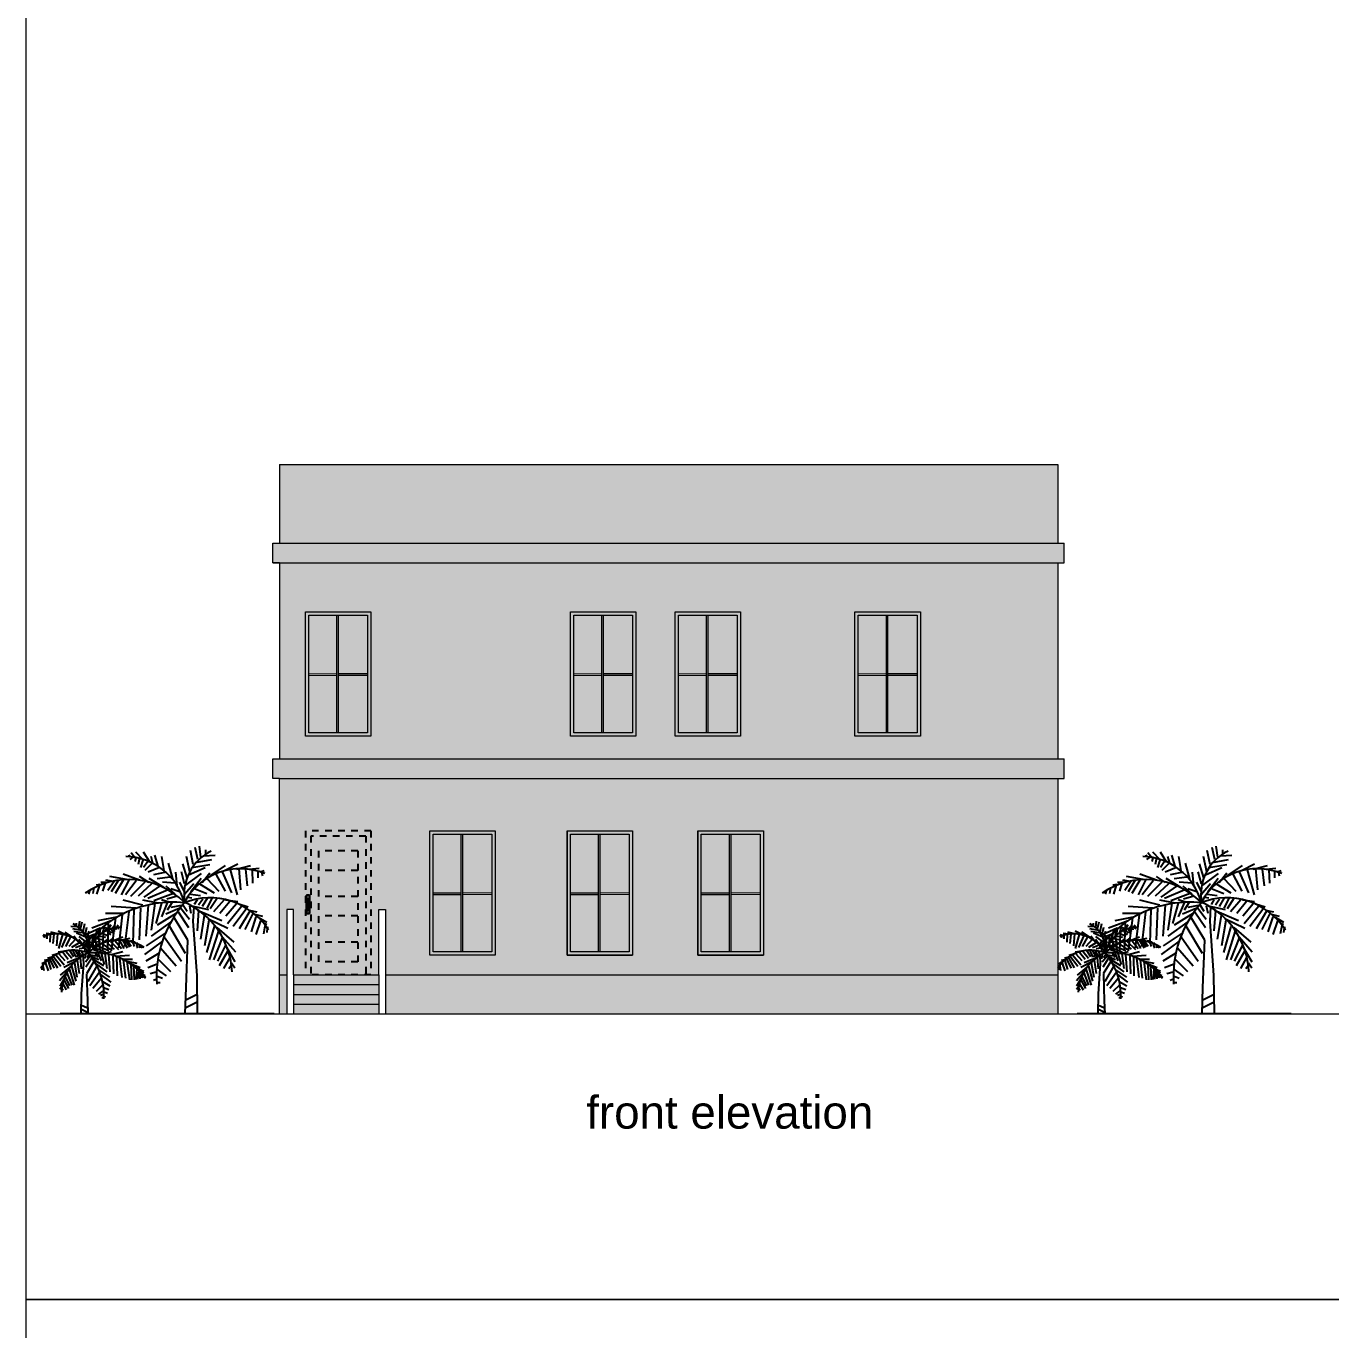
# Model space of a CAD drawing. Header units: inches. Extents: x -179 to 300, y 123 to 718.
# Drawn here: x -179.09 to -159.14, y 167.82 to 187.76 of the extents above; entities that cross this region are included whole.
import ezdxf

# ---------------------------------------------------------------- set-up
doc = ezdxf.new("R2010")
doc.units = ezdxf.units.IN
doc.header["$MEASUREMENT"] = 0
doc.linetypes.add('DASHED2', pattern=[0.375, 0.25, -0.125])
for name, color, linetype in [('BN', 1, 'Continuous'), ('DR', 32, 'Continuous'), ('WALL', 7, 'Continuous')]:
    doc.layers.add(name, color=color, linetype=linetype)
doc.layers.add('LINE', color=250, linetype='Continuous', lineweight=30)
doc.layers.add('SHADE', color=250, linetype='Continuous', lineweight=5)
doc.styles.get("Standard").update_dxf_attribs({"font": 'arial.ttf'})

# ---------------------------------------------------------------- blocks, each defined once
blk = doc.blocks.new('A$C0CB14089')
at = {"layer": 'LINE'}
for points in [[(0.016, 1.21, 1), (0.025, 1.21, 1)], [(0.052, 1.21, 1), (0.06, 1.21, 1)], [(0.016, 0.944, 1), (0.025, 0.944, 1)]]:
    blk.add_hatch(color=256, dxfattribs=at).paths.add_polyline_path(points)
h = blk.add_hatch(color=256, dxfattribs=at)
edge = h.paths.add_edge_path()
edge.add_ellipse((0.056, 0.944), major_axis=(-0.00285, 0.00285), ratio=1, start_angle=45, end_angle=225, ccw=False)
edge.add_ellipse((0.056, 0.944), major_axis=(-0.00285, 0.00285), ratio=1, start_angle=-135, end_angle=45, ccw=False)
at = {"layer": 'DR', "linetype": 'DASHED2', "ltscale": 0.3}
for p, q in [((1, 2.2), (0, 2.2)), ((0, 2.2), (0, 0)), ((1, 2.2), (1, 0)), ((0.92, 2.12), (0.08, 2.12)), ((0.08, 2.12), (0.08, 0)), ((0.92, 2.12), (0.92, 0)), ((0.8, 1.895), (0.2, 1.895)), ((0.2, 1.895), (0.2, 0.2)), ((0.8, 1.895), (0.8, 0.2)), ((0.8, 1.595), (0.2, 1.595)), ((0.8, 1.195), (0.2, 1.195)), ((0.8, 0.9), (0.2, 0.9)), ((0.8, 0.5), (0.2, 0.5)), ((0.8, 0.2), (0.2, 0.2)), ((1, 0), (0, 0))]:
    blk.add_line(p, q, dxfattribs=at)
at = {"layer": 'LINE'}
for p, q in [((0.062, 1.216), (0.014, 1.216)), ((0.014, 1.216), (0.014, 0.938)), ((0.062, 0.938), (0.062, 1.216)), ((0.014, 0.938), (0.062, 0.938))]:
    blk.add_line(p, q, dxfattribs=at)
at = {"layer": 'LINE', "color": 180}
blk.add_line((0.038, 1.175), (0.038, 1.022), dxfattribs=at)
at = {"layer": 'LINE'}
for centre in [(0.02, 1.21), (0.056, 1.21), (0.02, 0.944), (0.056, 0.944)]:
    blk.add_circle(centre, 0.00403, dxfattribs=at)
at = {"layer": 'LINE', "color": 180}
blk.add_circle((0.038, 0.998), 0.0144, dxfattribs=at)
blk = doc.blocks.new('A$C353D2B1A')
at = {"layer": 'BN', "color": 3}
for p, q in [((1.366, 2.398), (1.351, 2.436)), ((1.409, 2.398), (1.359, 2.361)), ((1.438, 2.389), (1.38, 2.463)), ((1.562, 2.361), (1.453, 2.473)), ((1.67, 2.315), (1.569, 2.473)), ((1.714, 2.305), (1.685, 2.408)), ((1.794, 2.259), (1.743, 2.426)), ((1.888, 2.194), (1.852, 2.408)), ((2.279, 2.175), (2.228, 2.408)), ((2.33, 2.287), (2.286, 2.501)), ((2.402, 2.361), (2.359, 2.547)), ((2.446, 2.398), (2.424, 2.566)), ((2.489, 2.417), (2.663, 2.426)), ((2.518, 2.51), (2.518, 2.445)), ((1.453, 2.389), (1.438, 2.333)), ((1.511, 2.389), (1.489, 2.287)), ((1.562, 2.352), (1.525, 2.24)), ((1.634, 2.333), (1.569, 2.24)), ((1.692, 2.296), (1.591, 2.194)), ((1.815, 2.24), (1.641, 2.166)), ((2.018, 2.064), (1.953, 2.305)), ((2.236, 2.082), (2.17, 2.296)), ((2.257, 2.129), (2.511, 2.24)), ((2.308, 2.24), (2.584, 2.287)), ((2.366, 2.315), (2.613, 2.361)), ((2.591, 2.11), (2.823, 2.268)), ((2.808, 2.194), (3.011, 2.296)), ((2.895, 2.203), (3.004, 1.822)), ((2.99, 2.213), (3.207, 2.268)), ((3.026, 2.222), (3.055, 1.897)), ((3.127, 2.213), (3.156, 1.962)), ((3.185, 2.213), (3.337, 2.231)), ((3.229, 2.203), (3.236, 1.999)), ((1.018, 2.008), (0.916, 2.008)), ((0.982, 1.999), (0.945, 1.878)), ((1.112, 2.027), (0.996, 2.045)), ((1.119, 2.027), (1.025, 1.887)), ((1.308, 2.055), (1.054, 2.101)), ((1.185, 2.045), (1.076, 1.869)), ((1.257, 2.045), (1.134, 1.841)), ((1.344, 2.045), (1.228, 1.822)), ((1.511, 2.045), (1.257, 2.138)), ((1.46, 2.036), (1.293, 1.822)), ((1.591, 2.017), (1.373, 1.794)), ((1.649, 2.008), (1.511, 2.101)), ((1.881, 1.934), (1.656, 2.073)), ((1.917, 2.166), (1.721, 2.129)), ((1.975, 2.092), (1.779, 2.064)), ((2.055, 1.999), (1.859, 2.017)), ((2.083, 1.962), (2.062, 2.166)), ((2.199, 1.869), (2.127, 2.017)), ((2.199, 1.989), (2.149, 2.175)), ((2.453, 2.147), (2.214, 1.971)), ((2.453, 2.073), (2.294, 1.869)), ((2.468, 2.008), (2.584, 2.157)), ((2.54, 2.073), (2.721, 1.878)), ((2.678, 2.138), (2.816, 1.878)), ((2.772, 2.175), (2.917, 1.85)), ((3.316, 2.175), (3.316, 2.082)), ((3.352, 2.175), (3.417, 2.194)), ((3.374, 2.166), (3.388, 2.11)), ((0.743, 1.878), (0.728, 1.832)), ((0.808, 1.934), (0.793, 1.841)), ((0.902, 1.98), (0.844, 1.971)), ((0.895, 1.971), (0.851, 1.832)), ((1.692, 1.989), (1.489, 1.804)), ((1.815, 1.952), (1.576, 1.785)), ((1.946, 1.897), (1.634, 1.766)), ((2.026, 1.841), (1.728, 1.729)), ((2.055, 1.832), (1.917, 1.952)), ((2.083, 1.804), (1.924, 1.757)), ((2.127, 1.869), (1.989, 1.915)), ((2.337, 1.989), (2.192, 1.822)), ((2.286, 1.832), (2.439, 1.813)), ((2.359, 1.915), (2.54, 1.841)), ((2.424, 1.989), (2.649, 1.85)), ((1.453, 1.618), (1.076, 1.646)), ((1.562, 1.664), (1.257, 1.739)), ((1.424, 1.599), (1.409, 1.079)), ((1.525, 1.618), (1.504, 1.135)), ((1.794, 1.692), (1.562, 1.739)), ((1.641, 1.664), (1.605, 1.19)), ((1.743, 1.692), (1.685, 1.283)), ((1.844, 1.692), (1.757, 1.385)), ((1.96, 1.711), (1.844, 1.748)), ((1.931, 1.701), (1.844, 1.488)), ((2.127, 1.618), (1.91, 1.525)), ((2.004, 1.701), (1.931, 1.59)), ((2.178, 1.664), (1.989, 1.627)), ((2.142, 1.618), (2.272, 1.451)), ((2.178, 1.664), (2.236, 1.571)), ((2.25, 1.785), (2.308, 1.776)), ((2.272, 1.655), (2.294, 1.543)), ((2.301, 1.655), (2.562, 1.599)), ((2.337, 1.636), (2.326, 1.419)), ((2.388, 1.748), (2.344, 1.674)), ((2.475, 1.757), (2.41, 1.664)), ((2.547, 1.776), (2.468, 1.646)), ((2.62, 1.776), (2.54, 1.618)), ((2.7, 1.776), (2.591, 1.608)), ((2.801, 1.748), (2.642, 1.562)), ((2.888, 1.72), (2.736, 1.534)), ((2.823, 1.748), (3.011, 1.72)), ((2.99, 1.683), (2.83, 1.497)), ((3.069, 1.646), (2.852, 1.376)), ((3.149, 1.618), (2.939, 1.339)), ((3.026, 1.683), (3.171, 1.636)), ((0.583, 1.325), (0.595, 1.419)), ((0.608, 1.304), (0.632, 1.408)), ((1.076, 1.423), (0.779, 1.311)), ((1.156, 1.478), (0.873, 1.423)), ((1.279, 1.534), (0.989, 1.534)), ((1.141, 1.469), (1.076, 0.967)), ((1.243, 1.516), (1.185, 1.014)), ((1.344, 1.562), (1.279, 1.032)), ((1.997, 1.413), (1.685, 1.19)), ((2.076, 1.543), (1.779, 1.358)), ((2.04, 1.469), (2.243, 1.135)), ((2.098, 1.562), (2.257, 1.32)), ((2.41, 1.581), (2.388, 1.274)), ((2.395, 1.59), (2.765, 1.432)), ((2.497, 1.506), (2.439, 1.144)), ((2.569, 1.432), (2.504, 1.042)), ((2.555, 1.46), (2.859, 1.311)), ((3.193, 1.571), (3.033, 1.302)), ((3.243, 1.534), (3.12, 1.293)), ((3.178, 1.59), (3.301, 1.562)), ((3.287, 1.488), (3.214, 1.255)), ((3.265, 1.525), (3.388, 1.497)), ((3.359, 1.423), (3.287, 1.218)), ((3.323, 1.478), (3.453, 1.404)), ((0.073, 1.199), (0.037, 1.21)), ((0.167, 1.22), (0.082, 1.23)), ((0.094, 1.199), (0.094, 1.147)), ((0.143, 1.215), (0.139, 1.1)), ((0.277, 1.22), (0.155, 1.251)), ((0.2, 1.22), (0.183, 1.079)), ((0.257, 1.225), (0.241, 1.042)), ((0.379, 1.21), (0.265, 1.267)), ((0.33, 1.215), (0.269, 1)), ((0.4, 1.199), (0.318, 1.016)), ((0.502, 1.163), (0.371, 1.251)), ((0.559, 1.335), (0.461, 1.34)), ((0.628, 1.278), (0.489, 1.304)), ((0.661, 1.236), (0.506, 1.262)), ((0.542, 1.387), (0.542, 1.351)), ((0.689, 1.173), (0.546, 1.236)), ((0.648, 1.262), (0.673, 1.382)), ((0.677, 1.199), (0.705, 1.33)), ((0.909, 1.311), (0.685, 1.209)), ((0.815, 1.218), (0.685, 1.162)), ((0.701, 1.147), (0.738, 1.267)), ((0.722, 1.095), (0.75, 1.199)), ((0.822, 1.218), (0.851, 0.995)), ((0.824, 1.136), (0.86, 1.272)), ((0.873, 1.265), (0.902, 0.977)), ((0.897, 1.21), (0.917, 1.33)), ((0.938, 1.236), (1.036, 1.194)), ((0.96, 1.348), (0.945, 0.967)), ((0.95, 1.246), (0.979, 1.34)), ((0.995, 1.272), (1.011, 1.33)), ((1.007, 1.267), (1.064, 1.21)), ((1.032, 1.385), (1.018, 0.967)), ((1.019, 1.278), (1.076, 1.366)), ((1.04, 1.288), (1.076, 1.236)), ((1.08, 1.304), (1.142, 1.366)), ((1.08, 1.298), (1.101, 1.236)), ((1.109, 1.319), (1.121, 1.262)), ((1.142, 1.319), (1.15, 1.288)), ((1.15, 1.319), (1.182, 1.361)), ((1.166, 1.325), (1.195, 1.304)), ((1.191, 1.325), (1.199, 1.345)), ((1.917, 1.246), (1.612, 1.042)), ((1.96, 1.348), (2.207, 0.93)), ((2.649, 1.339), (2.533, 0.939)), ((2.714, 1.274), (2.576, 0.828)), ((2.692, 1.32), (2.953, 1.097)), ((3.403, 1.395), (3.453, 1.367)), ((3.424, 1.348), (3.403, 1.227)), ((3.461, 1.311), (3.453, 1.246)), ((3.461, 1.32), (3.482, 1.32)), ((0.061, 1.194), (0.053, 1.163)), ((0.453, 1.178), (0.375, 1.032)), ((0.53, 1.142), (0.428, 1.032)), ((0.595, 1.095), (0.469, 1.016)), ((0.571, 1.105), (0.506, 1.189)), ((0.632, 1.053), (0.53, 1.011)), ((0.579, 1.183), (0.714, 1.084)), ((0.579, 1.142), (0.669, 1.027)), ((0.673, 1.006), (0.587, 0.995)), ((0.692, 1.079), (0.634, 1.032)), ((0.644, 1.095), (0.726, 1)), ((0.75, 1.144), (0.648, 1.088)), ((0.706, 1.088), (0.692, 1.023)), ((0.722, 1.027), (0.762, 1.11)), ((0.743, 1.125), (0.743, 1.023)), ((0.762, 1.027), (0.84, 1.053)), ((0.787, 1.079), (0.799, 1.194)), ((0.793, 1.19), (0.793, 1.004)), ((0.803, 1.1), (0.913, 1.11)), ((0.803, 1.006), (0.881, 1.074)), ((0.82, 1.011), (0.987, 0.948)), ((0.848, 1.152), (0.958, 1.136)), ((0.864, 1.042), (1.04, 0.969)), ((0.881, 1.194), (0.991, 1.173)), ((0.901, 1.063), (1.027, 1.142)), ((0.938, 1.074), (1.072, 0.98)), ((1.007, 1.095), (1.121, 0.99)), ((1.032, 1.105), (1.109, 1.157)), ((1.064, 1.11), (1.187, 0.985)), ((1.109, 1.126), (1.252, 1.178)), ((1.138, 1.121), (1.231, 1)), ((1.203, 1.126), (1.268, 1)), ((1.223, 1.131), (1.366, 1.157)), ((1.252, 1.126), (1.321, 1.011)), ((1.293, 1.126), (1.354, 1.027)), ((1.329, 1.115), (1.382, 1.037)), ((1.333, 1.115), (1.399, 1.126)), ((1.386, 1.105), (1.443, 1.105)), ((1.407, 1.1), (1.427, 1.032)), ((1.452, 1.089), (1.484, 1.084)), ((1.456, 1.084), (1.48, 1.006)), ((1.505, 1.063), (1.513, 1.011)), ((1.541, 1.032), (1.549, 1.006)), ((1.859, 1.116), (1.583, 0.912)), ((1.83, 1.014), (2.069, 0.735)), ((1.888, 1.181), (2.149, 0.809)), ((2.772, 1.162), (2.642, 0.828)), ((2.823, 1.051), (2.7, 0.809)), ((2.772, 1.181), (2.975, 0.949)), ((2.837, 1.023), (2.968, 0.8)), ((0.09, 0.807), (0.016, 0.765)), ((0.122, 0.833), (0.053, 0.818)), ((0.171, 0.87), (0.102, 0.854)), ((0.11, 0.812), (0.151, 0.682)), ((0.135, 0.838), (0.204, 0.703)), ((0.163, 0.859), (0.253, 0.708)), ((0.257, 0.922), (0.175, 0.896)), ((0.188, 0.885), (0.306, 0.729)), ((0.232, 0.901), (0.355, 0.75)), ((0.371, 0.959), (0.265, 0.943)), ((0.277, 0.922), (0.367, 0.818)), ((0.334, 0.943), (0.42, 0.838)), ((0.383, 0.959), (0.473, 0.854)), ((0.612, 0.87), (0.404, 0.781)), ((0.44, 0.974), (0.502, 0.88)), ((0.485, 0.974), (0.53, 0.885)), ((0.665, 0.906), (0.518, 0.875)), ((0.526, 0.974), (0.571, 0.901)), ((0.555, 0.823), (0.587, 0.619)), ((0.567, 0.964), (0.603, 0.912)), ((0.603, 0.865), (0.616, 0.692)), ((0.616, 0.959), (0.64, 0.917)), ((0.644, 0.896), (0.65, 0.774)), ((0.693, 0.98), (0.661, 0.974)), ((0.681, 0.906), (0.669, 0.844)), ((0.754, 0.885), (0.681, 0.791)), ((0.779, 0.854), (0.689, 0.718)), ((0.811, 0.802), (0.697, 0.614)), ((0.734, 0.912), (0.701, 0.859)), ((0.734, 0.912), (0.84, 0.891)), ((0.762, 0.885), (0.885, 0.833)), ((0.787, 0.99), (0.877, 0.964)), ((0.791, 0.844), (0.958, 0.739)), ((0.832, 0.933), (0.873, 0.87)), ((0.856, 0.938), (0.921, 0.959)), ((0.873, 0.933), (0.921, 0.812)), ((0.921, 0.927), (0.97, 0.755)), ((0.95, 0.927), (1.08, 0.953)), ((0.979, 0.927), (1.011, 0.697)), ((1.036, 0.912), (1.056, 0.645)), ((1.08, 0.912), (1.252, 0.953)), ((1.101, 0.885), (1.113, 0.614)), ((1.142, 0.885), (1.354, 0.901)), ((1.158, 0.875), (1.166, 0.582)), ((1.203, 0.854), (1.24, 0.556)), ((1.24, 0.838), (1.403, 0.838)), ((1.26, 0.828), (1.293, 0.546)), ((1.309, 0.807), (1.468, 0.776)), ((1.317, 0.802), (1.354, 0.52)), ((1.808, 0.93), (1.605, 0.809)), ((1.794, 0.837), (1.982, 0.651)), ((2.859, 0.967), (2.729, 0.735)), ((2.888, 0.865), (2.794, 0.698)), ((0.012, 0.718), (0, 0.718)), ((0.012, 0.713), (0.016, 0.676)), ((0.045, 0.76), (0.016, 0.744)), ((0.033, 0.734), (0.045, 0.666)), ((0.069, 0.776), (0.11, 0.661)), ((0.4, 0.64), (0.285, 0.509)), ((0.444, 0.718), (0.298, 0.593)), ((0.522, 0.797), (0.351, 0.713)), ((0.4, 0.629), (0.473, 0.441)), ((0.432, 0.692), (0.51, 0.441)), ((0.469, 0.729), (0.534, 0.504)), ((0.514, 0.781), (0.55, 0.561)), ((0.856, 0.734), (0.718, 0.499)), ((0.897, 0.64), (0.75, 0.431)), ((0.836, 0.77), (1.011, 0.645)), ((0.881, 0.676), (1.052, 0.561)), ((0.913, 0.603), (1.068, 0.488)), ((1.354, 0.776), (1.521, 0.713)), ((1.378, 0.755), (1.386, 0.52)), ((1.419, 0.734), (1.427, 0.52)), ((1.447, 0.713), (1.574, 0.655)), ((1.468, 0.687), (1.452, 0.525)), ((1.496, 0.661), (1.48, 0.535)), ((1.5, 0.661), (1.574, 0.629)), ((1.513, 0.645), (1.513, 0.54)), ((1.537, 0.619), (1.594, 0.588)), ((1.541, 0.608), (1.541, 0.551)), ((1.779, 0.763), (1.634, 0.707)), ((1.765, 0.642), (1.67, 0.614)), ((1.765, 0.689), (1.917, 0.586)), ((2.91, 0.744), (2.874, 0.689)), ((2.917, 0.781), (2.968, 0.707)), ((0.363, 0.551), (0.289, 0.425)), ((0.318, 0.415), (0.289, 0.373)), ((0.334, 0.462), (0.387, 0.368)), ((0.351, 0.52), (0.424, 0.389)), ((0.371, 0.567), (0.44, 0.431)), ((0.93, 0.546), (0.795, 0.389)), ((0.95, 0.446), (0.844, 0.342)), ((0.942, 0.499), (1.056, 0.431)), ((0.958, 0.405), (1.04, 0.373)), ((1.562, 0.588), (1.57, 0.551)), ((1.57, 0.582), (1.602, 0.556)), ((1.772, 0.531), (1.721, 0.512)), ((1.772, 0.484), (1.823, 0.484)), ((1.779, 0.577), (1.859, 0.549)), ((0.322, 0.394), (0.342, 0.363)), ((0.966, 0.363), (0.881, 0.305)), ((0.958, 0.3), (0.913, 0.284)), ((0.962, 0.248), (0.934, 0.248)), ((0.962, 0.274), (0.991, 0.263)), ((0.966, 0.337), (1.019, 0.321)), ((2.39, 0.296), (2.209, 0.207)), ((0.614, 0.142), (0.716, 0.092)), ((0.614, 0.077), (0.716, 0.026)), ((2.39, 0.18), (2.209, 0.09))]:
    blk.add_line(p, q, dxfattribs=at)
at = {"layer": 'BN'}
blk.add_line((3.568, 0), (0.297, 0), dxfattribs=at)
at = {"layer": 'BN', "color": 3}
for points in [[(2.326, 1.418), (2.383, 0.591), (2.391, 0)], [(2.242, 1.129), (2.216, 0.404), (2.202, 0)], [(0.651, 0.773), (0.619, 0.308), (0.614, 0)], [(0.698, 0.61), (0.712, 0.203), (0.719, 0)]]:
    blk.add_lwpolyline(points, dxfattribs=at)
for centre, radius, start, end in [((1.277, 1.456), 0.952, 16.118, 88.5968), ((2.928, 1.826), 0.739, 115.8877, 189.715), ((3.052, 1.25), 0.971, 67.4695, 152.3288), ((1.349, 0.847), 1.207, 45.6787, 123.8073), ((2.019, -0.001), 1.711, 84.1773, 144.0122), ((3.467, 0.569), 1.699, 138.6215, 183.8057), ((2.584, 0.712), 1.064, 32.4678, 111.6169), ((1.697, 0.587), 1.228, 2.5867, 66.2408), ((0.242, 0.679), 0.546, 27.6712, 112.5305), ((0.312, 1.003), 0.416, 350.285, 64.1123), ((1.24, 0.794), 0.536, 91.4032, 163.882), ((1.2, 0.452), 0.679, 56.1927, 134.3213), ((0.505, 0.376), 0.599, 68.3831, 147.5322), ((1.004, 0.305), 0.691, 113.7592, 177.4133), ((0.823, -0.025), 0.963, 35.9878, 95.8227), ((0.009, 0.296), 0.956, 356.1943, 41.3785)]:
    blk.add_arc(centre, radius, start, end, dxfattribs=at)

msp = doc.modelspace()

# ---------------------------------------------------------------- hatches: boundary and pattern name
at = {"lineweight": 0, "true_color": 0xcecce6}
h = msp.add_hatch(color=254, dxfattribs=at)
h.dxf.hatch_style = 1
h.paths.add_polyline_path([(-175.21705, 179.55299), (-175.21705, 176.55299), (-163.31705, 176.55299), (-163.31705, 179.55299)])
h.paths.add_polyline_path([(-170.76705, 178.80299), (-169.76705, 178.80299), (-169.76705, 176.90299), (-170.76705, 176.90299)], flags=16)
h.paths.add_polyline_path([(-170.71705, 178.75299), (-169.81705, 178.75299), (-169.81705, 176.95299), (-170.71705, 176.95299)], flags=0)
h.paths.add_polyline_path([(-173.81705, 176.90299), (-174.81705, 176.90299), (-174.81705, 178.80299), (-173.81705, 178.80299)], flags=16)
h.paths.add_polyline_path([(-173.86705, 176.95299), (-174.76705, 176.95299), (-174.76705, 178.75299), (-173.86705, 178.75299)], flags=0)
h.paths.add_polyline_path([(-169.16705, 178.80299), (-168.16705, 178.80299), (-168.16705, 176.90299), (-169.16705, 176.90299)], flags=16)
h.paths.add_polyline_path([(-169.11705, 178.75299), (-168.21705, 178.75299), (-168.21705, 176.95299), (-169.11705, 176.95299)], flags=0)
h.paths.add_polyline_path([(-166.41705, 178.80299), (-165.41705, 178.80299), (-165.41705, 176.90299), (-166.41705, 176.90299)], flags=16)
h.paths.add_polyline_path([(-166.36705, 178.75299), (-165.46705, 178.75299), (-165.46705, 176.95299), (-166.36705, 176.95299)], flags=0)
h.paths.add_polyline_path([(-175.21705, 176.25299), (-175.21705, 173.25299), (-175.1015, 173.25299), (-175.1015, 174.25299), (-175.0015, 174.25299), (-175.0015, 173.25299), (-174.81706, 173.25299), (-174.81706, 175.45299), (-173.81706, 175.45299), (-173.81706, 173.25299), (-173.69499, 173.25299), (-173.69499, 174.25299), (-173.59499, 174.25299), (-173.59499, 173.25299), (-163.31705, 173.25299), (-163.31705, 176.25299)])
h.paths.add_polyline_path([(-167.81705, 173.55299), (-168.81705, 173.55299), (-168.81705, 175.45299), (-167.81705, 175.45299)], flags=16)
h.paths.add_polyline_path([(-167.86705, 173.60299), (-168.76705, 173.60299), (-168.76705, 175.40299), (-167.86705, 175.40299)], flags=0)
h.paths.add_polyline_path([(-169.81705, 173.55299), (-170.81705, 173.55299), (-170.81705, 175.45299), (-169.81705, 175.45299)], flags=16)
h.paths.add_polyline_path([(-169.86705, 173.60299), (-170.76705, 173.60299), (-170.76705, 175.40299), (-169.86705, 175.40299)], flags=0)
h.paths.add_polyline_path([(-171.91705, 173.55299), (-172.91705, 173.55299), (-172.91705, 175.45299), (-171.91705, 175.45299)], flags=16)
h.paths.add_polyline_path([(-171.96705, 173.60299), (-172.86705, 173.60299), (-172.86705, 175.40299), (-171.96705, 175.40299)], flags=0)
h.paths.add_polyline_path([(-163.31705, 179.85299), (-163.31705, 181.05299), (-175.21705, 181.05299), (-175.21705, 179.85299)])
at = {"lineweight": 0}
h = msp.add_hatch(dxfattribs=at)
h.set_pattern_fill('AR-B816C', color=34, scale=0.008)
h.set_pattern_definition([(0, (-26.7144, -0.502345), (0.064, 0.064), [0.125, -0.003]), (0, (-26.7784, -0.499345), (0.064, 0.064), [0.125, -0.003]), (90, (-26.7144, -0.502345), (-0.064, 0.064), [-0.067, 0.061]), (90, (-26.7174, -0.502345), (-0.064, 0.064), [-0.067, 0.061])])
h.paths.add_polyline_path([(-175.31705, 179.85299), (-175.31705, 179.55299), (-175.21705, 179.55299), (-163.31705, 179.55299), (-163.21705, 179.55299), (-163.21705, 179.85299)])
h.paths.add_polyline_path([(-175.31705, 176.55299), (-175.31705, 176.25299), (-175.21705, 176.25299), (-163.31705, 176.25299), (-163.21705, 176.25299), (-163.21705, 176.55299)])
h = msp.add_hatch(color=34, dxfattribs=at)
h.dxf.hatch_style = 1
h.paths.add_polyline_path([(-174.81705, 176.90299), (-173.81705, 176.90299), (-173.81705, 178.80299), (-174.81705, 178.80299)])
h.paths.add_polyline_path([(-174.76705, 176.95299), (-173.86705, 176.95299), (-173.86705, 178.75299), (-174.76705, 178.75299)], flags=16)
h.paths.add_polyline_path([(-174.31705, 176.95299), (-173.86705, 176.95299), (-173.86705, 178.75299), (-174.31705, 178.75299)], flags=16)
h = msp.add_hatch(color=34, dxfattribs=at)
h.dxf.hatch_style = 1
h.paths.add_polyline_path([(-173.86705, 177.86037), (-174.31705, 177.85668), (-174.31705, 177.83168), (-173.86705, 177.83537)])
h.paths.add_polyline_path([(-174.31705, 178.75299), (-174.34205, 178.75299), (-174.34205, 176.95299), (-174.31705, 176.95299)])
h.paths.add_polyline_path([(-174.34205, 177.85647), (-174.76705, 177.85299), (-174.76705, 177.82798), (-174.34205, 177.83147)])
h = msp.add_hatch(color=3, dxfattribs=at)
h.dxf.hatch_style = 1
h.set_gradient(color1=(173, 221, 247))
h.paths.add_polyline_path([(-174.34205, 178.75299), (-174.76705, 178.75299), (-174.76705, 177.85299), (-174.34205, 177.85647)])
h.paths.add_polyline_path([(-173.86705, 178.75299), (-174.31705, 178.75299), (-174.31705, 177.85668), (-173.86705, 177.86037)])
h.paths.add_polyline_path([(-174.34205, 177.83147), (-174.76705, 177.82798), (-174.76705, 176.95299), (-174.34205, 176.95299)])
h.paths.add_polyline_path([(-173.86705, 177.83537), (-174.31705, 177.83168), (-174.31705, 176.95299), (-173.86705, 176.95299)])
h = msp.add_hatch(color=34, dxfattribs=at)
h.dxf.hatch_style = 1
h.paths.add_polyline_path([(-170.76705, 176.90299), (-169.76705, 176.90299), (-169.76705, 178.80299), (-170.76705, 178.80299)])
h.paths.add_polyline_path([(-170.71705, 176.95299), (-169.81705, 176.95299), (-169.81705, 178.75299), (-170.71705, 178.75299)], flags=16)
h.paths.add_polyline_path([(-170.26705, 176.95299), (-169.81705, 176.95299), (-169.81705, 178.75299), (-170.26705, 178.75299)], flags=16)
h = msp.add_hatch(color=34, dxfattribs=at)
h.dxf.hatch_style = 1
h.paths.add_polyline_path([(-169.81705, 177.86037), (-170.26705, 177.85668), (-170.26705, 177.83168), (-169.81705, 177.83537)])
h.paths.add_polyline_path([(-170.26705, 178.75299), (-170.29205, 178.75299), (-170.29205, 176.95299), (-170.26705, 176.95299)])
h.paths.add_polyline_path([(-170.29205, 177.85647), (-170.71705, 177.85299), (-170.71705, 177.82798), (-170.29205, 177.83147)])
h = msp.add_hatch(color=3, dxfattribs=at)
h.dxf.hatch_style = 1
h.set_gradient(color1=(173, 221, 247))
h.paths.add_polyline_path([(-170.29205, 178.75299), (-170.71705, 178.75299), (-170.71705, 177.85299), (-170.29205, 177.85647)])
h.paths.add_polyline_path([(-169.81705, 178.75299), (-170.26705, 178.75299), (-170.26705, 177.85668), (-169.81705, 177.86037)])
h.paths.add_polyline_path([(-170.29205, 177.83147), (-170.71705, 177.82798), (-170.71705, 176.95299), (-170.29205, 176.95299)])
h.paths.add_polyline_path([(-169.81705, 177.83537), (-170.26705, 177.83168), (-170.26705, 176.95299), (-169.81705, 176.95299)])
h = msp.add_hatch(color=34, dxfattribs=at)
h.dxf.hatch_style = 1
h.paths.add_polyline_path([(-169.16705, 176.90299), (-168.16705, 176.90299), (-168.16705, 178.80299), (-169.16705, 178.80299)])
h.paths.add_polyline_path([(-169.11705, 176.95299), (-168.21705, 176.95299), (-168.21705, 178.75299), (-169.11705, 178.75299)], flags=16)
h.paths.add_polyline_path([(-168.66705, 176.95299), (-168.21705, 176.95299), (-168.21705, 178.75299), (-168.66705, 178.75299)], flags=16)
h = msp.add_hatch(color=34, dxfattribs=at)
h.dxf.hatch_style = 1
h.paths.add_polyline_path([(-168.21705, 177.86037), (-168.66705, 177.85668), (-168.66705, 177.83168), (-168.21705, 177.83537)])
h.paths.add_polyline_path([(-168.66705, 178.75299), (-168.69205, 178.75299), (-168.69205, 176.95299), (-168.66705, 176.95299)])
h.paths.add_polyline_path([(-168.69205, 177.85647), (-169.11705, 177.85299), (-169.11705, 177.82798), (-168.69205, 177.83147)])
h = msp.add_hatch(color=3, dxfattribs=at)
h.dxf.hatch_style = 1
h.set_gradient(color1=(173, 221, 247))
h.paths.add_polyline_path([(-168.69205, 178.75299), (-169.11705, 178.75299), (-169.11705, 177.85299), (-168.69205, 177.85647)])
h.paths.add_polyline_path([(-168.21705, 178.75299), (-168.66705, 178.75299), (-168.66705, 177.85668), (-168.21705, 177.86037)])
h.paths.add_polyline_path([(-168.69205, 177.83147), (-169.11705, 177.82798), (-169.11705, 176.95299), (-168.69205, 176.95299)])
h.paths.add_polyline_path([(-168.21705, 177.83537), (-168.66705, 177.83168), (-168.66705, 176.95299), (-168.21705, 176.95299)])
h = msp.add_hatch(color=34, dxfattribs=at)
h.dxf.hatch_style = 1
h.paths.add_polyline_path([(-166.41705, 176.90299), (-165.41705, 176.90299), (-165.41705, 178.80299), (-166.41705, 178.80299)])
h.paths.add_polyline_path([(-166.36705, 176.95299), (-165.46705, 176.95299), (-165.46705, 178.75299), (-166.36705, 178.75299)], flags=16)
h.paths.add_polyline_path([(-165.91705, 176.95299), (-165.46705, 176.95299), (-165.46705, 178.75299), (-165.91705, 178.75299)], flags=16)
h = msp.add_hatch(color=34, dxfattribs=at)
h.dxf.hatch_style = 1
h.paths.add_polyline_path([(-165.46705, 177.86037), (-165.91705, 177.85668), (-165.91705, 177.83168), (-165.46705, 177.83537)])
h.paths.add_polyline_path([(-165.91705, 178.75299), (-165.94205, 178.75299), (-165.94205, 176.95299), (-165.91705, 176.95299)])
h.paths.add_polyline_path([(-165.94205, 177.85647), (-166.36705, 177.85299), (-166.36705, 177.82798), (-165.94205, 177.83147)])
h = msp.add_hatch(color=3, dxfattribs=at)
h.dxf.hatch_style = 1
h.set_gradient(color1=(173, 221, 247))
h.paths.add_polyline_path([(-165.94205, 178.75299), (-166.36705, 178.75299), (-166.36705, 177.85299), (-165.94205, 177.85647)])
h.paths.add_polyline_path([(-165.46705, 178.75299), (-165.91705, 178.75299), (-165.91705, 177.85668), (-165.46705, 177.86037)])
h.paths.add_polyline_path([(-165.94205, 177.83147), (-166.36705, 177.82798), (-166.36705, 176.95299), (-165.94205, 176.95299)])
h.paths.add_polyline_path([(-165.46705, 177.83537), (-165.91705, 177.83168), (-165.91705, 176.95299), (-165.46705, 176.95299)])
h = msp.add_hatch(color=34, dxfattribs=at)
h.dxf.hatch_style = 1
h.paths.add_polyline_path([(-173.81706, 175.45299), (-174.81706, 175.45299), (-174.81706, 173.25299), (-174.73706, 173.25299), (-174.73706, 175.37299), (-173.89706, 175.37299), (-173.89706, 173.25299), (-173.81706, 173.25299)])
h.paths.add_polyline_path([(-174.75479, 174.46928), (-174.75479, 174.19138), (-174.80297, 174.19138), (-174.80297, 174.46928)], flags=16)
h.paths.add_polyline_path([(-174.75716, 174.4634, -1), (-174.76521, 174.4634, -1)], flags=0)
h.paths.add_polyline_path([(-174.79255, 174.4634, -1), (-174.8006, 174.4634, -1)], flags=0)
h.paths.add_polyline_path([(-174.76442, 174.25132, -1), (-174.79321, 174.25132, -1)], flags=0)
h.paths.add_polyline_path([(-174.75716, 174.19727, -1), (-174.76521, 174.19727, -1)], flags=0)
h.paths.add_polyline_path([(-174.79255, 174.19727, -1), (-174.8006, 174.19727, -1)], flags=0)
at = {"lineweight": 0, "true_color": 0xffe3c7}
h = msp.add_hatch(color=254, dxfattribs=at)
h.dxf.hatch_style = 1
h.paths.add_polyline_path([(-174.01706, 174.44799), (-174.61706, 174.44799), (-174.61706, 174.15299), (-174.01706, 174.15299)], flags=16)
h.paths.add_polyline_path([(-174.73706, 175.37299), (-174.73706, 173.25299), (-173.89706, 173.25299), (-173.89706, 175.37299)])
at = {"lineweight": 0}
h = msp.add_hatch(color=34, dxfattribs=at)
h.dxf.hatch_style = 1
h.paths.add_polyline_path([(-172.91705, 175.45299), (-172.91705, 173.55299), (-171.91705, 173.55299), (-171.91705, 175.45299)])
h.paths.add_polyline_path([(-171.96705, 175.40299), (-171.96705, 173.60299), (-172.86705, 173.60299), (-172.86705, 175.40299)], flags=16)
h.paths.add_polyline_path([(-172.41705, 175.40299), (-172.44205, 175.40299), (-172.44205, 173.60299), (-172.41705, 173.60299)], flags=0)
h = msp.add_hatch(color=34, dxfattribs=at)
h.dxf.hatch_style = 1
h.paths.add_polyline_path([(-171.96705, 174.51037), (-172.41705, 174.50668), (-172.41705, 174.48168), (-171.96705, 174.48537)])
h.paths.add_polyline_path([(-172.41705, 175.40299), (-172.44205, 175.40299), (-172.44205, 173.60299), (-172.41705, 173.60299)])
h.paths.add_polyline_path([(-172.44205, 174.50647), (-172.86705, 174.50299), (-172.86705, 174.47798), (-172.44205, 174.48147)])
h = msp.add_hatch(color=3, dxfattribs=at)
h.dxf.hatch_style = 1
h.set_gradient(color1=(173, 221, 247))
h.paths.add_polyline_path([(-172.44205, 175.40299), (-172.86705, 175.40299), (-172.86705, 174.50299), (-172.44205, 174.50647)])
h.paths.add_polyline_path([(-171.96705, 175.40299), (-172.41705, 175.40299), (-172.41705, 174.50668), (-171.96705, 174.51037)])
h.paths.add_polyline_path([(-172.44205, 174.48147), (-172.86705, 174.47798), (-172.86705, 173.60299), (-172.44205, 173.60299)])
h.paths.add_polyline_path([(-171.96705, 174.48537), (-172.41705, 174.48168), (-172.41705, 173.60299), (-171.96705, 173.60299)])
h = msp.add_hatch(color=34, dxfattribs=at)
h.dxf.hatch_style = 1
h.paths.add_polyline_path([(-170.81705, 173.55299), (-169.81705, 173.55299), (-169.81705, 175.45299), (-170.81705, 175.45299)])
h.paths.add_polyline_path([(-170.76705, 173.60299), (-169.86705, 173.60299), (-169.86705, 175.40299), (-170.76705, 175.40299)], flags=16)
h.paths.add_polyline_path([(-170.31705, 173.60299), (-169.86705, 173.60299), (-169.86705, 175.40299), (-170.31705, 175.40299)], flags=16)
h = msp.add_hatch(color=34, dxfattribs=at)
h.dxf.hatch_style = 1
h.paths.add_polyline_path([(-169.86705, 174.51037), (-170.31705, 174.50668), (-170.31705, 174.48168), (-169.86705, 174.48537)])
h.paths.add_polyline_path([(-170.31705, 175.40299), (-170.34205, 175.40299), (-170.34205, 173.60299), (-170.31705, 173.60299)])
h.paths.add_polyline_path([(-170.34205, 174.50647), (-170.76705, 174.50299), (-170.76705, 174.47798), (-170.34205, 174.48147)])
h = msp.add_hatch(color=3, dxfattribs=at)
h.dxf.hatch_style = 1
h.set_gradient(color1=(173, 221, 247))
h.paths.add_polyline_path([(-170.34205, 175.40299), (-170.76705, 175.40299), (-170.76705, 174.50299), (-170.34205, 174.50647)])
h.paths.add_polyline_path([(-169.86705, 175.40299), (-170.31705, 175.40299), (-170.31705, 174.50668), (-169.86705, 174.51037)])
h.paths.add_polyline_path([(-170.34205, 174.48147), (-170.76705, 174.47798), (-170.76705, 173.60299), (-170.34205, 173.60299)])
h.paths.add_polyline_path([(-169.86705, 174.48537), (-170.31705, 174.48168), (-170.31705, 173.60299), (-169.86705, 173.60299)])
h = msp.add_hatch(color=34, dxfattribs=at)
h.dxf.hatch_style = 1
h.paths.add_polyline_path([(-168.81705, 173.55299), (-167.81705, 173.55299), (-167.81705, 175.45299), (-168.81705, 175.45299)])
h.paths.add_polyline_path([(-168.76705, 173.60299), (-167.86705, 173.60299), (-167.86705, 175.40299), (-168.76705, 175.40299)], flags=16)
h.paths.add_polyline_path([(-168.31705, 173.60299), (-167.86705, 173.60299), (-167.86705, 175.40299), (-168.31705, 175.40299)], flags=16)
h = msp.add_hatch(color=34, dxfattribs=at)
h.dxf.hatch_style = 1
h.paths.add_polyline_path([(-167.86705, 174.51037), (-168.31705, 174.50668), (-168.31705, 174.48168), (-167.86705, 174.48537)])
h.paths.add_polyline_path([(-168.31705, 175.40299), (-168.34205, 175.40299), (-168.34205, 173.60299), (-168.31705, 173.60299)])
h.paths.add_polyline_path([(-168.34205, 174.50647), (-168.76705, 174.50299), (-168.76705, 174.47798), (-168.34205, 174.48147)])
h = msp.add_hatch(color=3, dxfattribs=at)
h.dxf.hatch_style = 1
h.set_gradient(color1=(173, 221, 247))
h.paths.add_polyline_path([(-168.34205, 175.40299), (-168.76705, 175.40299), (-168.76705, 174.50299), (-168.34205, 174.50647)])
h.paths.add_polyline_path([(-167.86705, 175.40299), (-168.31705, 175.40299), (-168.31705, 174.50668), (-167.86705, 174.51037)])
h.paths.add_polyline_path([(-168.34205, 174.48147), (-168.76705, 174.47798), (-168.76705, 173.60299), (-168.34205, 173.60299)])
h.paths.add_polyline_path([(-167.86705, 174.48537), (-168.31705, 174.48168), (-168.31705, 173.60299), (-167.86705, 173.60299)])
h = msp.add_hatch(color=3, dxfattribs=at)
h.dxf.hatch_style = 1
h.set_gradient(color1=(173, 221, 247))
h.paths.add_polyline_path([(-174.61706, 174.84799), (-174.01706, 174.84799), (-174.01706, 175.14799), (-174.61706, 175.14799)])
h.paths.add_polyline_path([(-174.61706, 174.84799), (-174.61706, 174.44799), (-174.01706, 174.44799), (-174.01706, 174.84799)])
h.paths.add_polyline_path([(-174.01706, 174.15299), (-174.01706, 174.44799), (-174.61706, 174.44799), (-174.61706, 174.15299)])
h.paths.add_polyline_path([(-174.61706, 174.15299), (-174.61706, 173.75299), (-174.01706, 173.75299), (-174.01706, 174.15299)])
h.paths.add_polyline_path([(-174.61706, 173.75299), (-174.61706, 173.45299), (-174.01706, 173.45299), (-174.01706, 173.75299)])
at = {"lineweight": 0, "true_color": 0x939598}
h = msp.add_hatch(color=252, dxfattribs=at)
h.dxf.hatch_style = 1
h.paths.add_polyline_path([(-173.59499, 173.25299), (-173.59499, 172.65299), (-163.31705, 172.65299), (-163.31705, 173.25299)])
h.paths.add_polyline_path([(-175.21705, 172.65299), (-175.1015, 172.65299), (-175.1015, 173.25299), (-175.21705, 173.25299)])
at = {"lineweight": 0, "true_color": 0x636466}
h = msp.add_hatch(color=251, dxfattribs=at)
h.dxf.hatch_style = 1
h.paths.add_polyline_path([(-173.69499, 173.25299), (-175.0015, 173.25299), (-175.0015, 173.10299), (-173.69499, 173.10299)])
h.paths.add_polyline_path([(-173.69499, 173.10299), (-175.0015, 173.10299), (-175.0015, 172.95299), (-173.69499, 172.95299)])
h.paths.add_polyline_path([(-173.69499, 172.95299), (-175.0015, 172.95299), (-175.0015, 172.80299), (-173.69499, 172.80299)])
h.paths.add_polyline_path([(-173.69499, 172.80299), (-175.0015, 172.80299), (-175.0015, 172.65299), (-173.69499, 172.65299)])

# ---------------------------------------------------------------- linework, layer by layer
at = {"color": 3, "lineweight": 0}
for p, q in [((-175.21705, 181.05299), (-163.31705, 181.05299)), ((-175.31705, 179.55299), (-175.31705, 179.85299)), ((-175.31705, 179.85299), (-163.21705, 179.85299)), ((-163.21705, 179.55299), (-163.21705, 179.85299)), ((-175.31705, 179.55299), (-163.21705, 179.55299)), ((-175.21705, 179.55299), (-175.31705, 179.55299)), ((-175.21705, 179.55299), (-163.31705, 179.55299)), ((-163.31705, 179.55299), (-163.21705, 179.55299)), ((-175.31705, 176.25299), (-175.31705, 176.55299)), ((-175.31705, 176.55299), (-163.21705, 176.55299)), ((-163.21705, 176.25299), (-163.21705, 176.55299)), ((-175.21705, 176.25299), (-175.31705, 176.25299)), ((-175.21705, 176.25299), (-163.31705, 176.25299)), ((-163.31705, 176.25299), (-163.21705, 176.25299)), ((-170.81705, 175.45299), (-169.81705, 175.45299)), ((-168.81705, 175.45299), (-167.81705, 175.45299)), ((-175.0015, 174.25299), (-175.1015, 174.25299)), ((-175.1015, 174.25299), (-175.1015, 172.65299)), ((-175.0015, 173.25299), (-175.0015, 174.25299)), ((-173.69499, 173.25299), (-173.69499, 174.25299)), ((-173.69499, 174.25299), (-173.59499, 174.25299)), ((-173.59499, 174.25299), (-173.59499, 172.65299)), ((-170.81705, 173.55299), (-169.81705, 173.55299)), ((-168.81705, 173.55299), (-167.81705, 173.55299)), ((-175.21705, 173.25299), (-175.1015, 173.25299)), ((-175.0015, 173.25299), (-175.0015, 172.65299)), ((-175.0015, 173.25299), (-173.69499, 173.25299)), ((-173.59499, 173.25299), (-163.31705, 173.25299)), ((-175.0015, 173.10299), (-173.69499, 173.10299)), ((-175.0015, 172.95299), (-173.69499, 172.95299)), ((-175.0015, 172.80299), (-173.69499, 172.80299)), ((-179.08918, 172.65299), (-136.79342, 172.65299))]:
    msp.add_line(p, q, dxfattribs=at)
at = {"color": 40, "lineweight": 0, "true_color": 0xf8d731}
for p, q in [((-175.21705, 181.05299), (-175.21705, 179.85299)), ((-163.31705, 181.05299), (-163.31705, 179.85299)), ((-175.21705, 179.55299), (-175.21705, 176.55299)), ((-163.31705, 179.55299), (-163.31705, 176.55299)), ((-175.21705, 172.65299), (-175.21705, 176.25299)), ((-163.31705, 176.25299), (-163.31705, 172.65299)), ((-170.81705, 175.45299), (-170.81705, 173.55299)), ((-169.81705, 175.45299), (-169.81705, 173.55299)), ((-168.81705, 175.45299), (-168.81705, 173.55299)), ((-167.81705, 175.45299), (-167.81705, 173.55299)), ((-173.69499, 173.25299), (-173.69499, 172.65299))]:
    msp.add_line(p, q, dxfattribs=at)
at = {"color": 18, "lineweight": 0, "true_color": 0x000000}
for p, q in [((-174.34205, 178.75299), (-174.34205, 176.95299)), ((-174.31705, 178.75299), (-174.31705, 176.95299)), ((-170.29205, 178.75299), (-170.29205, 176.95299)), ((-170.26705, 178.75299), (-170.26705, 176.95299)), ((-168.69205, 178.75299), (-168.69205, 176.95299)), ((-168.66705, 178.75299), (-168.66705, 176.95299)), ((-165.94205, 178.75299), (-165.94205, 176.95299)), ((-165.91705, 178.75299), (-165.91705, 176.95299)), ((-174.76705, 177.85299), (-174.34205, 177.85647)), ((-174.76685, 177.82799), (-174.34205, 177.83147)), ((-174.31705, 177.85668), (-173.86705, 177.86037)), ((-174.31705, 177.83168), (-173.86685, 177.83538)), ((-170.71705, 177.85299), (-170.29205, 177.85647)), ((-170.71685, 177.82799), (-170.29205, 177.83147)), ((-170.26705, 177.85668), (-169.81705, 177.86037)), ((-170.26705, 177.83168), (-169.81685, 177.83538)), ((-169.11705, 177.85299), (-168.69205, 177.85647)), ((-169.11685, 177.82799), (-168.69205, 177.83147)), ((-168.66705, 177.85668), (-168.21705, 177.86037)), ((-168.66705, 177.83168), (-168.21685, 177.83538)), ((-166.36705, 177.85299), (-165.94205, 177.85647)), ((-166.36685, 177.82799), (-165.94205, 177.83147)), ((-165.91705, 177.85668), (-165.46705, 177.86037)), ((-165.91705, 177.83168), (-165.46685, 177.83538)), ((-172.44205, 175.40299), (-172.44205, 173.60299)), ((-172.41705, 175.40299), (-172.41705, 173.60299)), ((-170.34205, 175.40299), (-170.34205, 173.60299)), ((-170.31705, 175.40299), (-170.31705, 173.60299)), ((-168.34205, 175.40299), (-168.34205, 173.60299)), ((-168.31705, 175.40299), (-168.31705, 173.60299)), ((-172.86705, 174.50299), (-172.44205, 174.50647)), ((-172.86685, 174.47799), (-172.44205, 174.48147)), ((-172.41705, 174.50668), (-171.96705, 174.51037)), ((-172.41705, 174.48168), (-171.96685, 174.48538)), ((-170.76705, 174.50299), (-170.34205, 174.50647)), ((-170.76685, 174.47799), (-170.34205, 174.48147)), ((-170.31705, 174.50668), (-169.86705, 174.51037)), ((-170.31705, 174.48168), (-169.86685, 174.48538)), ((-168.76705, 174.50299), (-168.34205, 174.50647)), ((-168.76685, 174.47799), (-168.34205, 174.48147)), ((-168.31705, 174.50668), (-167.86705, 174.51037)), ((-168.31705, 174.48168), (-167.86685, 174.48538))]:
    msp.add_line(p, q, dxfattribs=at)
at = {"lineweight": 0}
for points in [[(-179.08918, 190.73849), (-136.79342, 190.73849), (-136.79342, 168.28786), (-179.08918, 168.28786)], [(-179.08918, 168.28786), (-136.79342, 168.28786), (-136.79342, 145.83723), (-179.08918, 145.83723)]]:
    msp.add_lwpolyline(points, close=True, dxfattribs=at)
at = {"color": 34, "lineweight": 0}
for points in [[(-174.81705, 178.80299), (-173.81705, 178.80299), (-173.81705, 176.90299), (-174.81705, 176.90299)], [(-174.76705, 178.75299), (-173.86705, 178.75299), (-173.86705, 176.95299), (-174.76705, 176.95299)], [(-170.76705, 178.80299), (-169.76705, 178.80299), (-169.76705, 176.90299), (-170.76705, 176.90299)], [(-170.71705, 178.75299), (-169.81705, 178.75299), (-169.81705, 176.95299), (-170.71705, 176.95299)], [(-169.16705, 178.80299), (-168.16705, 178.80299), (-168.16705, 176.90299), (-169.16705, 176.90299)], [(-169.11705, 178.75299), (-168.21705, 178.75299), (-168.21705, 176.95299), (-169.11705, 176.95299)], [(-166.41705, 178.80299), (-165.41705, 178.80299), (-165.41705, 176.90299), (-166.41705, 176.90299)], [(-166.36705, 178.75299), (-165.46705, 178.75299), (-165.46705, 176.95299), (-166.36705, 176.95299)], [(-172.91705, 175.45299), (-171.91705, 175.45299), (-171.91705, 173.55299), (-172.91705, 173.55299)], [(-172.86705, 175.40299), (-171.96705, 175.40299), (-171.96705, 173.60299), (-172.86705, 173.60299)], [(-170.81705, 175.45299), (-169.81705, 175.45299), (-169.81705, 173.55299), (-170.81705, 173.55299)], [(-170.76705, 175.40299), (-169.86705, 175.40299), (-169.86705, 173.60299), (-170.76705, 173.60299)], [(-168.81705, 175.45299), (-167.81705, 175.45299), (-167.81705, 173.55299), (-168.81705, 173.55299)], [(-168.76705, 175.40299), (-167.86705, 175.40299), (-167.86705, 173.60299), (-168.76705, 173.60299)]]:
    msp.add_lwpolyline(points, close=True, dxfattribs=at)

# ---------------------------------------------------------------- block references
at = {"layer": 'SHADE', "lineweight": 0}
for p in [(-178.8639, 172.65299), (-163.31706, 172.65299)]:
    msp.add_blockref('A$C353D2B1A', p, dxfattribs=at)
at = {"layer": 'WALL', "lineweight": 0}
msp.add_blockref('A$C0CB14089', (-174.81705, 173.25299), dxfattribs=at)

# ---------------------------------------------------------------- texts
at = {"lineweight": 0, "insert": (-170.5246, 171.40086), "char_height": 0.5, "attachment_point": 1}
msp.add_mtext_dynamic_manual_height_columns('front elevation', width=6, gutter_width=1, heights=[0], dxfattribs=at)

doc.saveas('drawing.dxf')
